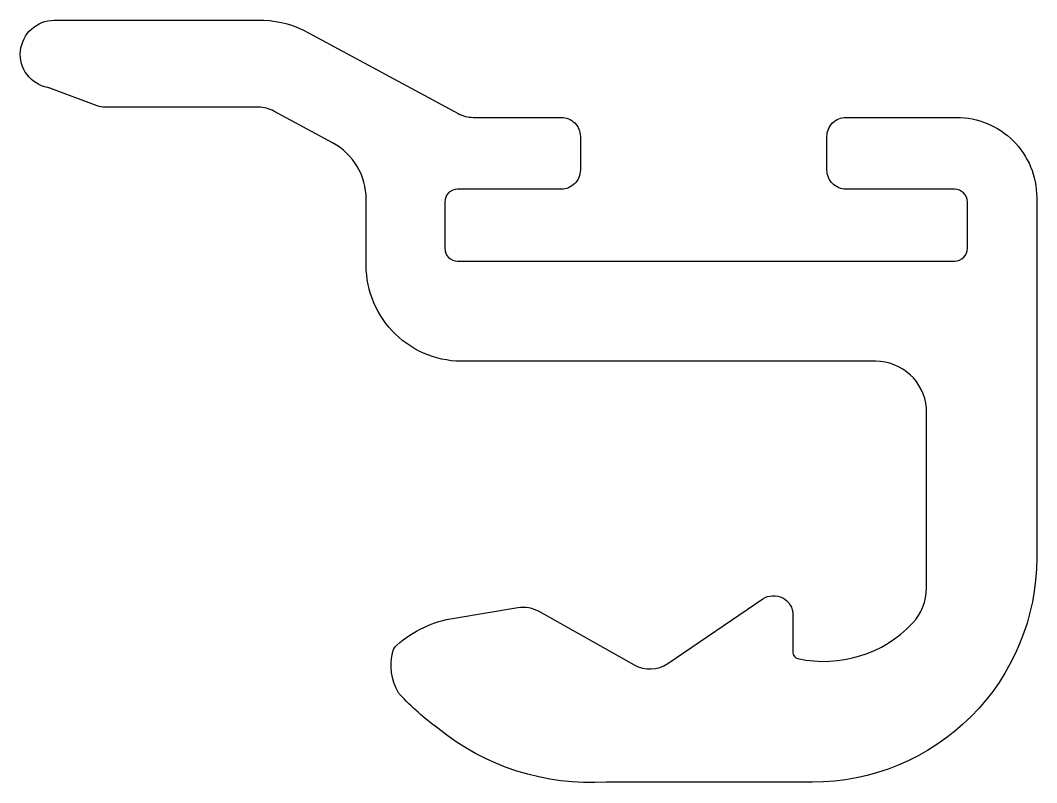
# Model space of a CAD drawing. Extents: x 219.1 to 235, y 306.8 to 318.7.
import ezdxf

# ---------------------------------------------------------------- set-up
doc = ezdxf.new("R2010")
doc.units = 0
doc.layers.get('0').update_dxf_attribs({"linetype": 'CONTINUOUS'})

msp = doc.modelspace()

# ---------------------------------------------------------------- linework, layer by layer
msp.add_lwpolyline([(220.443, 317.339, -0.101386), (220.324, 317.358), (219.601, 317.631, 0.041785), (219.553, 317.644, -0.90761), (219.655, 318.695), (222.925, 318.695, -0.12288), (223.624, 318.498), (225.956, 317.24, 0.12433), (226.193, 317.18), (227.564, 317.18, -0.414214), (227.864, 316.88), (227.864, 316.358, -0.414214), (227.564, 316.058), (225.948, 316.058, 0.414214), (225.748, 315.858), (225.748, 315.135, 0.414214), (225.948, 314.935), (233.703, 314.935, 0.419585), (233.903, 315.138), (233.903, 315.858, 0.414214), (233.703, 316.058), (232.012, 316.058, -0.414214), (231.712, 316.358), (231.712, 316.619), (231.712, 316.88, -0.414214), (232.012, 317.18), (233.735, 317.18, -0.414214), (234.985, 315.93), (234.985, 310.301, -0.414214), (231.485, 306.801), (228.269, 306.801, -0.188607), (225.639, 307.644, -0.046351), (225.05, 308.167, -0.058464), (225.022, 308.205, -0.196658), (224.938, 308.843, -0.14869), (225, 308.942, -0.143816), (225.902, 309.364), (226.89, 309.527, -0.170408), (227.216, 309.469), (228.704, 308.633, 0.284247), (229.23, 308.655), (230.712, 309.661, -0.601459), (231.181, 309.412), (231.181, 308.827, 0.353115), (231.26, 308.73, 0.262039), (233.047, 309.282, 0.191982), (233.266, 309.832), (233.266, 312.643, 0.388427), (232.469, 313.372), (226.074, 313.372, -0.424494), (224.522, 314.872), (224.522, 315.902, 0.275365), (223.998, 316.782), (223.08, 317.278, 0.124633), (222.842, 317.339), (220.43, 317.339)], format="xyb")

doc.saveas('drawing.dxf')
